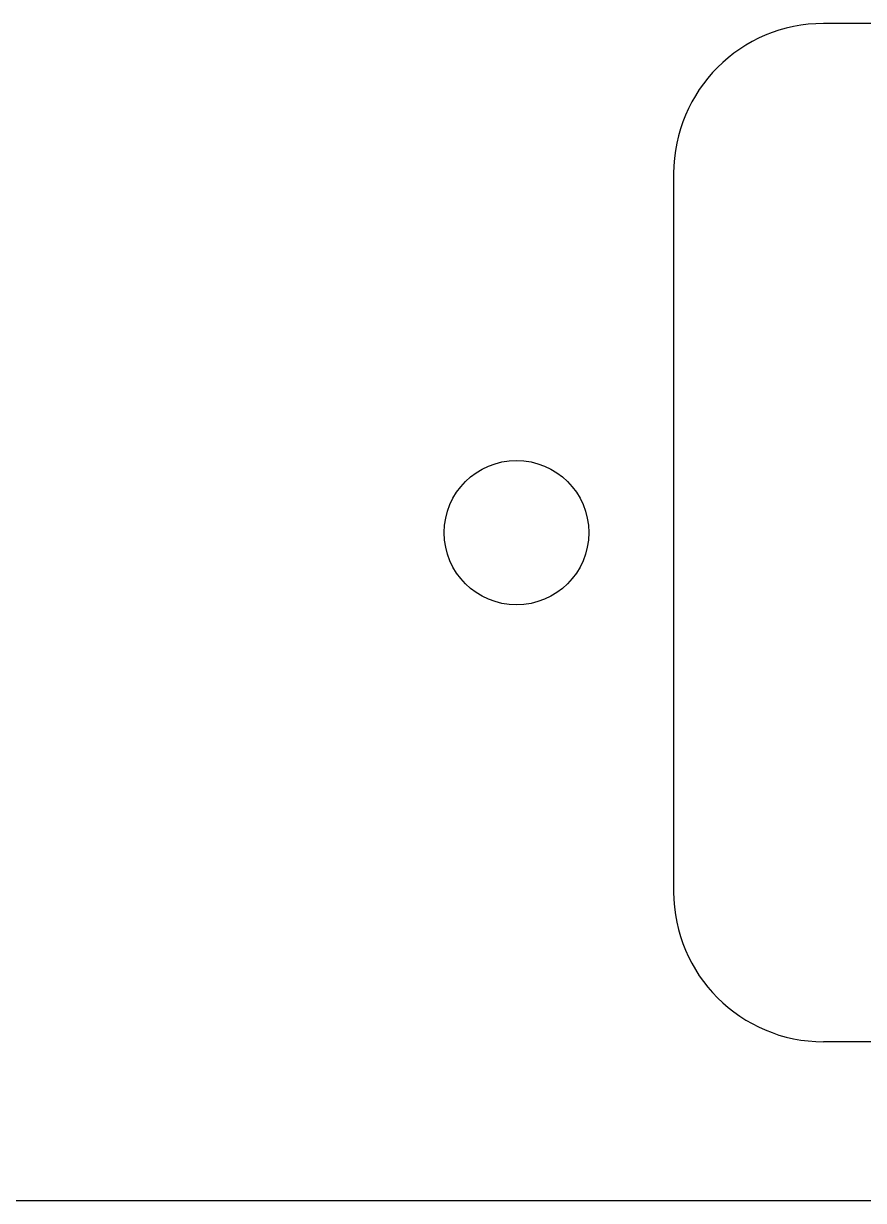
# Model space of a CAD drawing. Header units: millimetres. Extents: x -9 to 276, y -90 to 14.
# Drawn here: x 221.78 to 233.4, y -85.45 to -69.15 of the extents above; entities that cross this region are included whole.
import ezdxf

# ---------------------------------------------------------------- set-up
doc = ezdxf.new("R2010")
doc.units = ezdxf.units.MM
doc.layers.add('BLACK', color=7, linetype='CONTINUOUS')

msp = doc.modelspace()

# ---------------------------------------------------------------- linework, layer by layer
at = {"layer": 'BLACK', "linetype": 'Continuous'}
for p, q in [((243.40145, -69.15205), (232.851449, -69.15205)), ((230.77645, -71.22705), (230.77645, -81.177051)), ((243.40145, -83.25205), (232.85145, -83.25205)), ((220.156658, -85.45), (221.89381, -85.45)), ((221.89381, -85.45), (223.630963, -85.45)), ((223.630963, -85.45), (225.368116, -85.45)), ((225.368116, -85.45), (227.105269, -85.45)), ((227.105269, -85.45), (230.579575, -85.45)), ((230.579575, -85.45), (234.05388, -85.45))]:
    msp.add_line(p, q, dxfattribs=at)
at = {"layer": 'BLACK'}
msp.add_circle((228.60145, -76.20205), 1, dxfattribs=at)
for centre, radius, start, end in [((232.851454, -71.227054), 2.075004, 90.0001381, 179.9998896), ((232.851452, -81.177048), 2.075002, 180.0000828, 269.9999448)]:
    msp.add_arc(centre, radius, start, end, dxfattribs=at)

doc.saveas('drawing.dxf')
